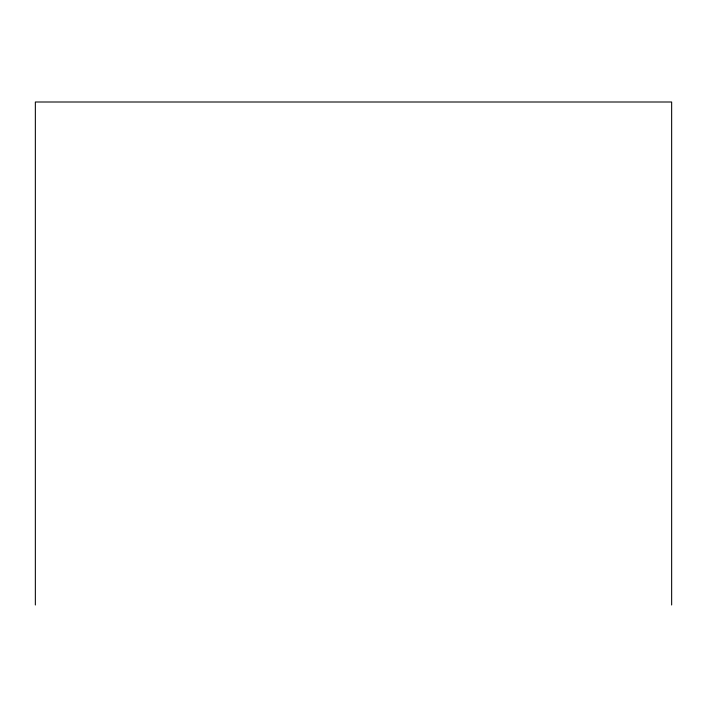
<?xml version="1.0" encoding="UTF-8"?>
<svg xmlns="http://www.w3.org/2000/svg" width="707" height="707" viewBox="0 0 707 707"><rect width="100%" height="100%" fill="white"/><g stroke="black" fill="none" stroke-linecap="round" stroke-linejoin="round"><path stroke-width="1.06" d="M671.65 604.998L671.65 102.002L35.35 102.002L35.35 604.998"/></g></svg>
